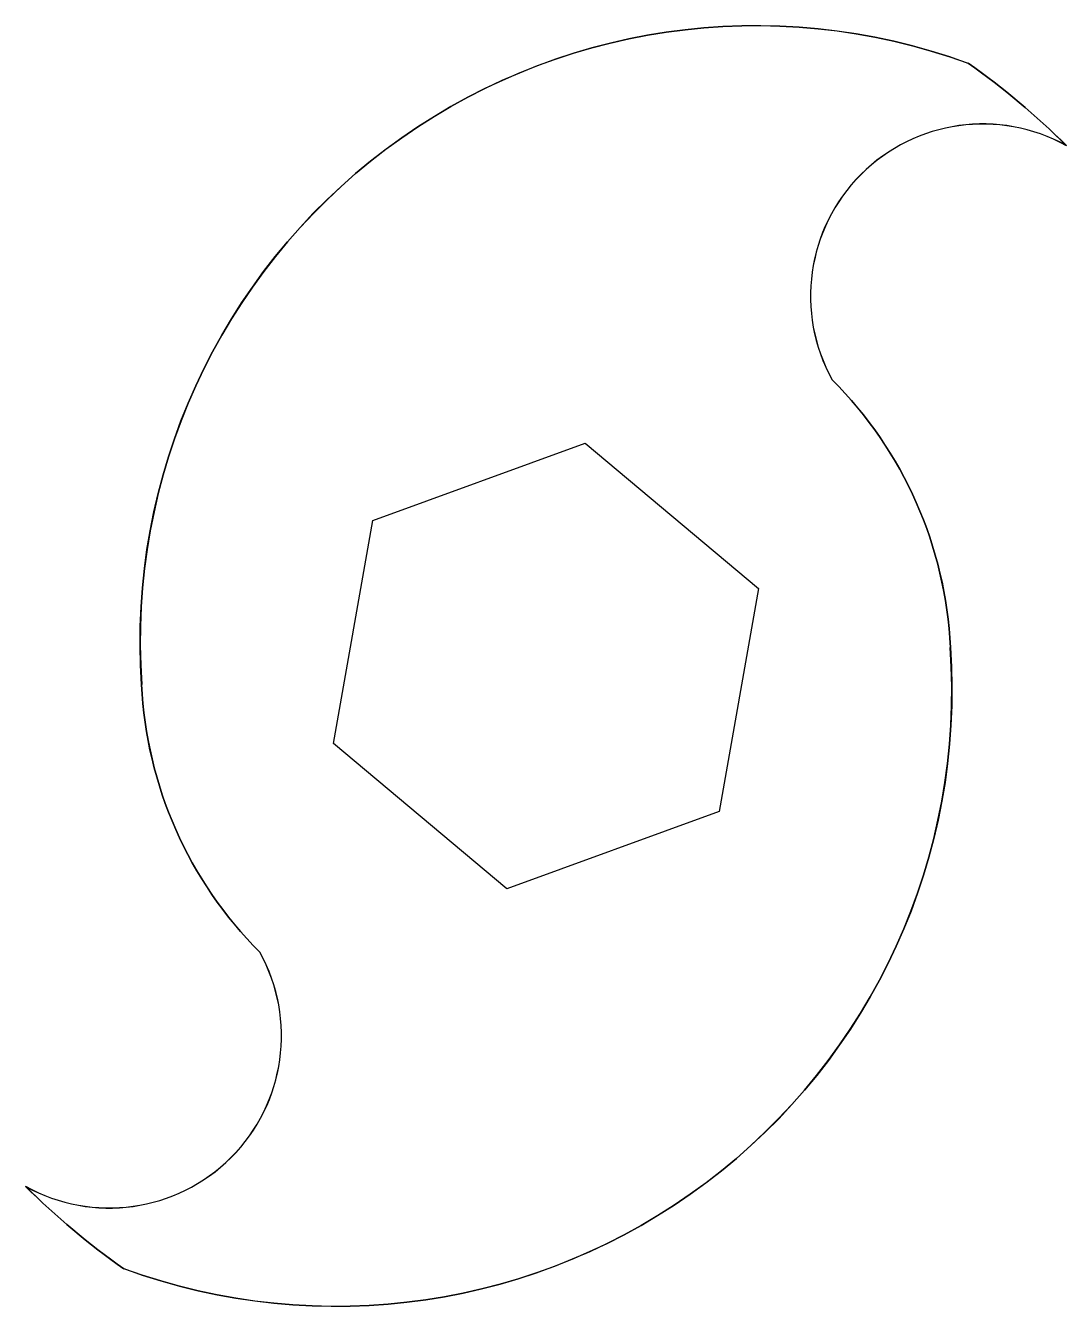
# Model space of a CAD drawing. Header units: millimetres. Extents: x -117 to -33, y -52 to 52.
import ezdxf

# ---------------------------------------------------------------- set-up
doc = ezdxf.new("R2010")
doc.units = ezdxf.units.MM
doc.layers.get('0').update_dxf_attribs({"linetype": 'CONTINUOUS'})

msp = doc.modelspace()

# ---------------------------------------------------------------- linework, layer by layer
msp.add_lwpolyline([(-98.33, -23.33, -0.186992), (-107.97, -1.52, -0.543907), (-40.57, 49.14, -0.043601), (-32.57, 42.43, 0.754145), (-51.67, 23.33, -0.186992), (-42.03, 1.52, -0.543907), (-109.43, -49.14, -0.043601), (-117.43, -42.43, 0.754145)], format="xyb", close=True)
msp.add_lwpolyline([(-89.13, 11.86), (-71.8, 18.17), (-57.67, 6.31), (-60.87, -11.86), (-78.2, -18.17), (-92.33, -6.31)], close=True)
for centre, radius, start, end in [((-57.87, 2), 50.21, 69.8474, 184.0158), ((-75, 0), 60, 45, 54.9862), ((-39.39, 30.15), 14.04, 60.9568, 209.0432), ((-75, 0), 33, 2.6338, 45), ((-92.13, -2), 50.21, -110.1526, 4.0158), ((-75, 0), 33, 182.6338, 225), ((-110.61, -30.15), 14.04, -119.0432, 29.0432), ((-75, 0), 60, 225, 234.9862)]:
    msp.add_arc(centre, radius, start, end)

doc.saveas('drawing.dxf')
